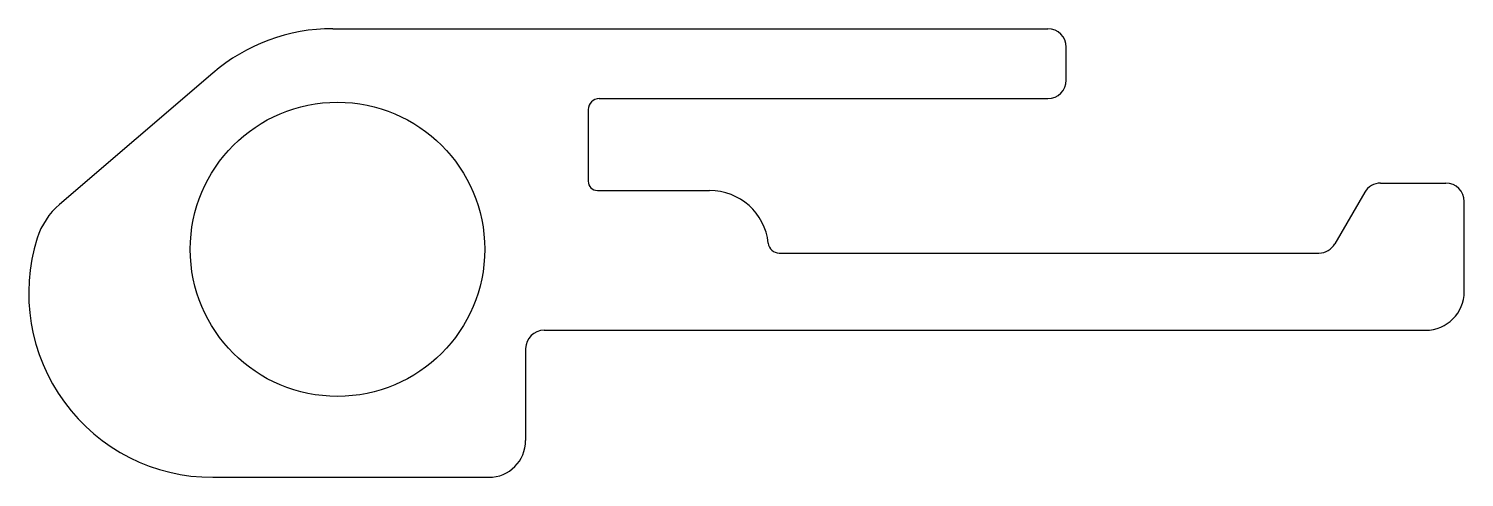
# Model space of a CAD drawing. Extents: x 1238 to 1277, y 2117.7 to 2129.9.
import ezdxf

# ---------------------------------------------------------------- set-up
doc = ezdxf.new("R2010")
doc.units = 0
doc.layers.get('0').update_dxf_attribs({"linetype": 'CONTINUOUS'})

msp = doc.modelspace()

# ---------------------------------------------------------------- linework, layer by layer
for p, q in [((1246.309, 2129.934), (1265.737, 2129.934)), ((1266.237, 2128.534), (1266.237, 2129.434)), ((1243.053, 2128.729), (1238.885, 2125.154)), ((1253.549, 2128.034), (1265.737, 2128.034)), ((1253.249, 2127.734), (1253.249, 2125.784)), ((1253.499, 2125.534), (1256.547, 2125.534)), ((1274.776, 2125.734), (1276.549, 2125.734)), ((1274.343, 2125.484), (1273.534, 2124.084)), ((1277.049, 2122.784), (1277.049, 2125.234)), ((1258.436, 2123.834), (1273.101, 2123.834)), ((1252.049, 2121.734), (1275.999, 2121.734)), ((1251.549, 2121.234), (1251.549, 2118.734)), ((1243.049, 2117.734), (1250.549, 2117.734))]:
    msp.add_line(p, q)
msp.add_circle((1246.437, 2123.934), 4)
for centre, radius, start, end in [((1246.309, 2124.934), 5, 90, 130.6236), ((1265.737, 2129.434), 0.5, 0, 90), ((1265.737, 2128.534), 0.5, 270, 360), ((1253.549, 2127.734), 0.3, 90, 180), ((1253.499, 2125.784), 0.25, 180, 270), ((1256.547, 2123.934), 1.6, 6.0423, 90), ((1274.776, 2125.234), 0.5, 90, 150), ((1276.549, 2125.234), 0.5, 0, 90), ((1240.188, 2123.636), 2, 130.6236, 162.5044), ((1243.049, 2122.734), 5, 162.5044, 270), ((1258.436, 2124.134), 0.3, 186.0423, 270), ((1273.101, 2124.334), 0.5, 270, 330), ((1275.999, 2122.784), 1.05, 270, 360), ((1252.049, 2121.234), 0.5, 90, 180), ((1250.549, 2118.734), 1, 270, 0)]:
    msp.add_arc(centre, radius, start, end)

doc.saveas('drawing.dxf')
